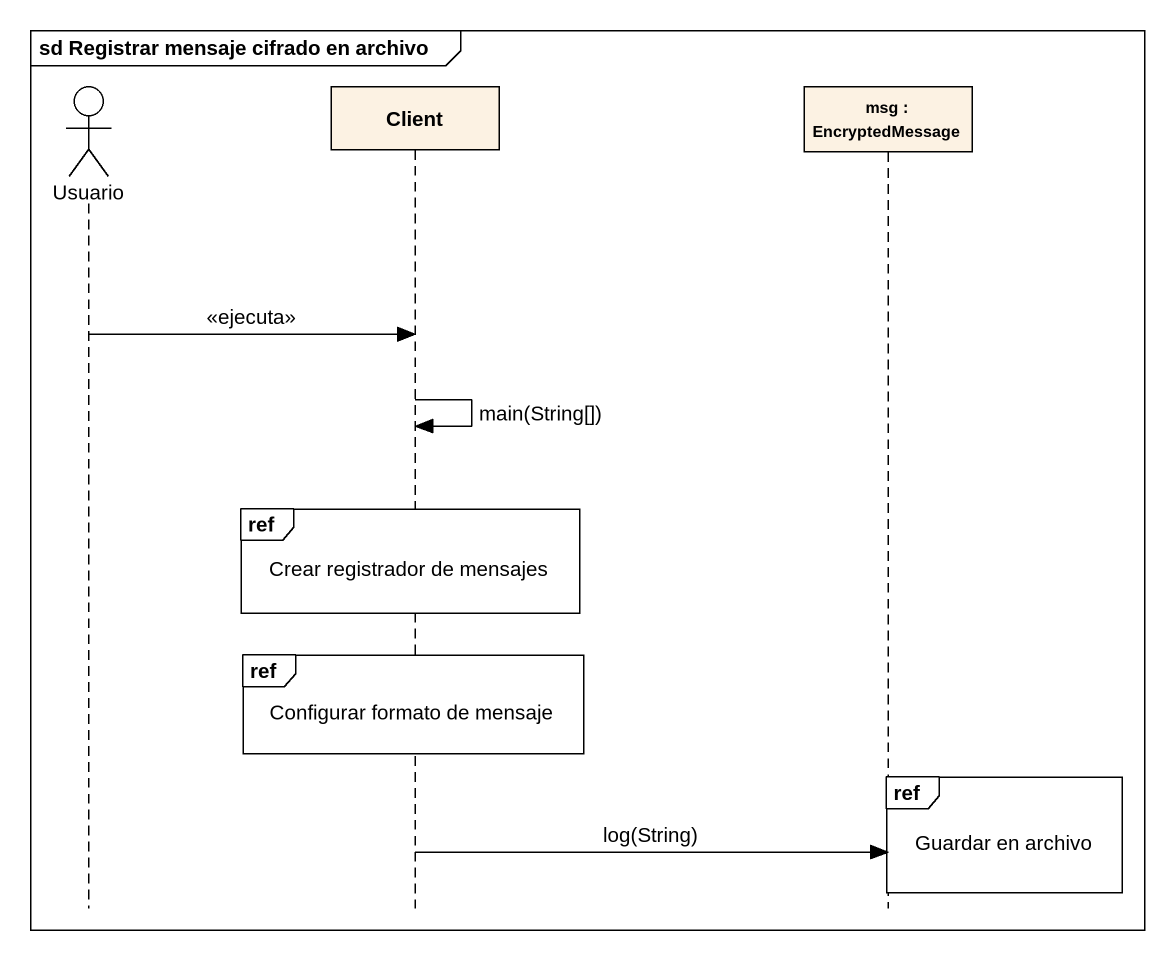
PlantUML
@startuml
mainframe sd Registrar mensaje cifrado en archivo
hide footbox
actor Usuario
participant Client
participant "msg : EncryptedMessage" as msg

Usuario -> Client : <<ejecuta>>
Client -> Client : main(String[])
ref over Client : Crear registrador de mensajes
ref over Client : Configurar formato de mensaje
ref over msg : Guardar en archivo
Client -> msg : log(String)
@enduml
